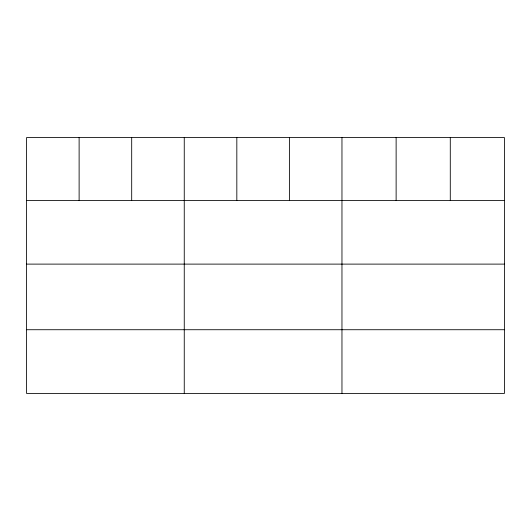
<?xml version="1.0" encoding="UTF-8"?>
<svg xmlns="http://www.w3.org/2000/svg" width="531" height="531" viewBox="0 0 531 531"><rect width="100%" height="100%" fill="white"/><g stroke="black" fill="none" stroke-linecap="round" stroke-linejoin="round"><path stroke-width="0.8" d="M504.45 264.113L504.45 137.589L26.55 137.589L26.55 393.411L504.45 393.411L504.45 264.113L26.55 264.113M26.55 200.433L504.45 200.433M26.55 329.724L504.45 329.724M450.288 137.589L450.288 200.433M396.126 137.589L396.126 200.433M341.964 137.589L341.964 393.411M289.395 137.589L289.395 200.433M236.826 137.589L236.826 200.433M184.257 137.589L184.257 393.411M131.688 137.589L131.688 200.433M79.119 137.589L79.119 200.433"/></g></svg>
